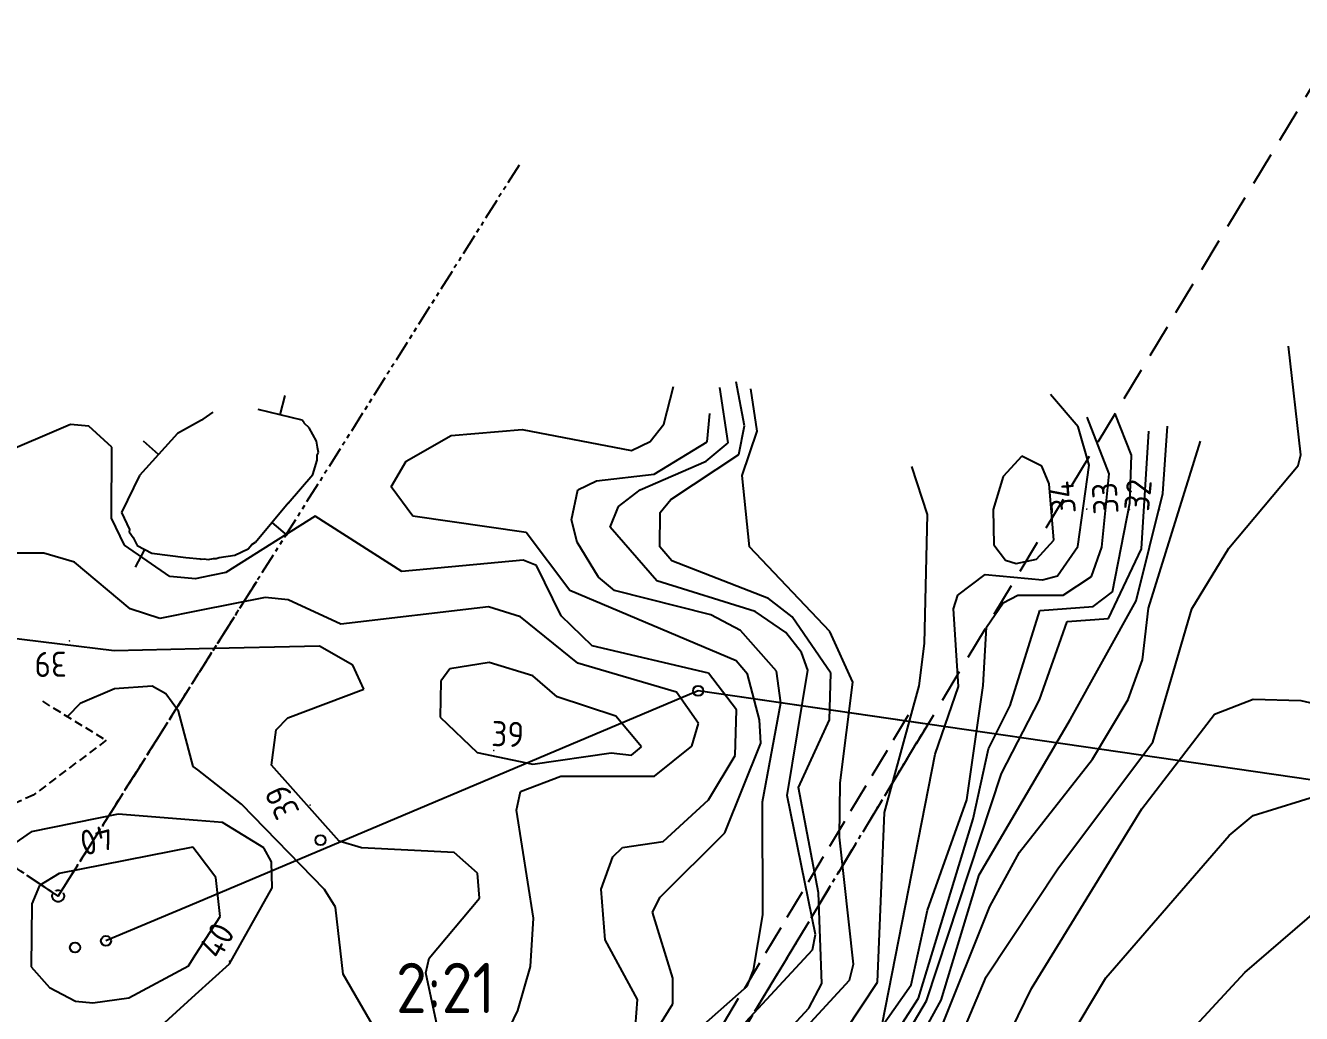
# Model space of a CAD drawing. Header units: metres. Extents: x 139929 to 143267, y 6401995 to 6404511.
# Drawn here: x 140642.5 to 140718.6, y 6402421.6 to 6402480.5 of the extents above; entities that cross this region are included whole.
import ezdxf
from ezdxf.enums import TextEntityAlignment as Align

# ---------------------------------------------------------------- set-up
doc = ezdxf.new("R2010")
doc.units = ezdxf.units.M
for name, pattern in [('DASHED', [0.75, 0.5, -0.25]), ('DASHED2', [3, 2, -1]), ('DGN Style 3', [2.464518, 1.76037, -0.704148]), ('PHANTOM', [2.5, 1.25, -0.25, 0.25, -0.25, 0.25, -0.25])]:
    doc.linetypes.add(name, pattern=pattern)
doc.layers.add('LM_GRÄNSPUNKT_TEXT_NY', color=94, linetype='Continuous', lineweight=25)
doc.layers.add('PRI_LED_LUFTLED_ELNÄT', color=249, linetype='Continuous', lineweight=18)
for name, color, linetype in [('M-BEF-BASSÄNG', 7, 'Continuous'), ('M-BEF-EL-LUFT', 4, 'ELLEDNING'), ('M-BEF-NIVÅKURVA-PRIMÄR-0.5M', 12, 'Continuous'), ('M-BEF-NIVÅKURVA-PRIMÄR-1.0M', 12, 'Continuous'), ('M-BEF-STOLPAR', 4, 'Continuous'), ('M-BEF-TELE-INFO', 4, 'Continuous'), ('M-BEF-VÄGKANT', 1, 'DASHED'), ('M-FASTIGHETSBETECKNING', 3, 'Continuous'), ('M-GR-FASTIGHETSGRÄNS', 3, 'PHANTOM'), ('M-GR-RÄTTIGHETSGRÄNS', 3, 'DASHED')]:
    doc.layers.add(name, color=color, linetype=linetype)
doc.styles.add('ISO', font='iso.shx', dxfattribs={"height": 2.5})
doc.styles.add('ITALICC', font='italicc', dxfattribs={"oblique": 10})
doc.linetypes.add('ELLEDNING', pattern='A,3,-0.5,["E",Standard,S=0.5,R=0,X=0,Y=-0.25],-0.5', length=4)

# ---------------------------------------------------------------- blocks, each defined once
blk = doc.blocks.new('PRI_L_STAM')
blk.add_circle((0, 0), 0.3)
blk = doc.blocks.new('LIGGARPUNKT')
blk.add_circle((0, 0), 0.35)
at = {"layer": 'LM_GRÄNSPUNKT_TEXT_NY', "style": 'ITALICC', "oblique": 10}
blk.add_attdef('PUNKTBETECKNING', (0.5, -0.35), '', height=0.7, dxfattribs=at)
blk = doc.blocks.new('PRI_NIVÅ_HÖJDPKT')
at = {"color": 0, "linetype": 'Continuous', "lineweight": -3}
blk.add_circle((183, 184), 0.0005, dxfattribs=at)

msp = doc.modelspace()

# ---------------------------------------------------------------- linework, layer by layer
at = {"layer": 'M-BEF-BASSÄNG', "color": 1, "linetype": 'Continuous', "lineweight": -3}
for p, q in [((140657.72, 6402457.284), (140658.008, 6402458.449)), ((140653.026, 6402456.978), (140651.587, 6402456.179)), ((140653.113, 6402457.026), (140653.026, 6402456.978)), ((140653.701, 6402457.445), (140653.11, 6402457.024)), ((140659.029, 6402456.961), (140656.411, 6402457.607)), ((140659.137, 6402456.802), (140659.029, 6402456.961)), ((140651.587, 6402456.179), (140649.338, 6402453.67)), ((140659.446, 6402456.511), (140659.137, 6402456.801)), ((140659.884, 6402455.711), (140659.446, 6402456.511)), ((140650.462, 6402454.924), (140649.569, 6402455.725)), ((140659.938, 6402455.369), (140659.884, 6402455.711)), ((140659.91, 6402454.583), (140659.923, 6402454.888)), ((140659.923, 6402454.888), (140659.992, 6402455.036)), ((140659.943, 6402455.356), (140659.939, 6402455.367)), ((140659.943, 6402455.343), (140659.943, 6402455.356)), ((140659.992, 6402455.036), (140659.943, 6402455.341)), ((140659.665, 6402453.72), (140659.91, 6402454.583)), ((140649.338, 6402453.67), (140648.256, 6402451.455)), ((140658.184, 6402452.025), (140659.665, 6402453.72)), ((140656.235, 6402449.691), (140658.199, 6402452.041)), ((140648.256, 6402451.455), (140648.739, 6402450.44)), ((140657.217, 6402450.866), (140658.138, 6402450.097)), ((140648.739, 6402450.44), (140648.722, 6402450.316)), ((140648.722, 6402450.316), (140648.959, 6402449.977)), ((140648.958, 6402449.978), (140649.192, 6402449.487)), ((140649.192, 6402449.487), (140650.062, 6402449.038)), ((140655.802, 6402449.297), (140656.031, 6402449.56)), ((140656.03, 6402449.559), (140656.235, 6402449.691)), ((140649.627, 6402449.263), (140649.077, 6402448.196)), ((140650.062, 6402449.038), (140652.094, 6402448.784)), ((140652.094, 6402448.784), (140652.941, 6402448.692)), ((140652.941, 6402448.692), (140653.005, 6402448.685)), ((140653.005, 6402448.685), (140653.189, 6402448.693)), ((140653.188, 6402448.693), (140653.429, 6402448.668)), ((140653.429, 6402448.668), (140653.736, 6402448.716)), ((140653.737, 6402448.716), (140653.902, 6402448.724)), ((140653.902, 6402448.724), (140654.084, 6402448.771)), ((140654.085, 6402448.771), (140655.005, 6402448.914)), ((140655.005, 6402448.914), (140655.802, 6402449.297))]:
    msp.add_line(p, q, dxfattribs=at)
at = {"layer": 'M-BEF-BASSÄNG', "lineweight": -3}
msp.add_line((140649.259, 6402448.549), (140649.077, 6402448.196), dxfattribs=at)
at = {"layer": 'M-BEF-EL-LUFT', "lineweight": -3}
for p, q in [((140682.624, 6402440.834), (140652.73, 6402428.192)), ((140739.869, 6402432.481), (140682.624, 6402440.834)), ((140652.73, 6402428.192), (140647.333, 6402425.909))]:
    msp.add_line(p, q, dxfattribs=at)
at = {"layer": 'M-BEF-NIVÅKURVA-PRIMÄR-0.5M', "linetype": 'Continuous', "lineweight": -3}
for p, q in [((140680.586, 6402456.741, 37.5), (140681.154, 6402458.983, 37.5)), ((140684.424, 6402455.622, 36.5), (140683.926, 6402458.919, 36.5)), ((140686.146, 6402456.315, 35.5), (140685.77, 6402458.846, 35.5)), ((140707.122, 6402453.762, 33.5), (140705.8, 6402457.149, 33.5)), ((140667.896, 6402456.059, 37.5), (140672.139, 6402456.406, 37.5)), ((140672.139, 6402456.406, 37.5), (140678.648, 6402455.166, 37.5)), ((140679.767, 6402455.692, 37.5), (140680.586, 6402456.741, 37.5)), ((140685.246, 6402453.665, 35.5), (140686.146, 6402456.315, 35.5)), ((140709.055, 6402449.287, 32.5), (140709.476, 6402456.314, 32.5)), ((140665.216, 6402454.523, 37.5), (140667.896, 6402456.059, 37.5)), ((140678.648, 6402455.166, 37.5), (140679.767, 6402455.692, 37.5)), ((140683.112, 6402454.525, 36.5), (140684.424, 6402455.622, 36.5)), ((140709.465, 6402445.754, 31.5), (140712.565, 6402455.716, 31.5)), ((140701.91, 6402454.814, 34.5), (140700.803, 6402453.602, 34.5)), ((140703.107, 6402454.222, 34.5), (140701.91, 6402454.814, 34.5)), ((140664.338, 6402452.988, 37.5), (140665.216, 6402454.523, 37.5)), ((140679.172, 6402452.818, 36.5), (140683.112, 6402454.525, 36.5)), ((140696.289, 6402451.346, 34.5), (140695.365, 6402454.21, 34.5)), ((140703.543, 6402453.176, 34.5), (140703.107, 6402454.222, 34.5)), ((140685.695, 6402449.413, 35.5), (140685.246, 6402453.665, 35.5)), ((140700.803, 6402453.602, 34.5), (140700.204, 6402451.649, 34.5)), ((140703.817, 6402449.814, 34.5), (140703.543, 6402453.176, 34.5)), ((140706.679, 6402449.395, 33.5), (140707.122, 6402453.762, 33.5)), ((140665.619, 6402451.247, 37.5), (140664.338, 6402452.988, 37.5)), ((140677.875, 6402451.825, 36.5), (140679.172, 6402452.818, 36.5)), ((140677.38, 6402450.579, 36.5), (140677.875, 6402451.825, 36.5)), ((140700.204, 6402451.649, 34.5), (140700.246, 6402449.535, 34.5)), ((140672.376, 6402450.277, 37.5), (140665.619, 6402451.247, 37.5)), ((140696.108, 6402443.658, 34.5), (140696.289, 6402451.346, 34.5)), ((140674.974, 6402446.816, 37.5), (140672.376, 6402450.277, 37.5)), ((140680.161, 6402447.388, 36.5), (140677.38, 6402450.579, 36.5)), ((140690.474, 6402444.368, 35.5), (140685.695, 6402449.413, 35.5)), ((140700.246, 6402449.535, 34.5), (140700.943, 6402448.613, 34.5)), ((140702.784, 6402448.678, 34.5), (140703.817, 6402449.814, 34.5)), ((140706.072, 6402447.641, 33.5), (140706.679, 6402449.395, 33.5)), ((140643.628, 6402449.035, 38.5), (140641.775, 6402449.039, 38.5)), ((140645.449, 6402448.495, 38.5), (140643.628, 6402449.035, 38.5)), ((140700.943, 6402448.613, 34.5), (140701.576, 6402448.422, 34.5)), ((140701.576, 6402448.422, 34.5), (140702.784, 6402448.678, 34.5)), ((140707.073, 6402445.144, 32.5), (140709.055, 6402449.287, 32.5)), ((140648.781, 6402445.727, 38.5), (140645.449, 6402448.495, 38.5)), ((140686.014, 6402445.549, 36.5), (140680.161, 6402447.388, 36.5)), ((140704.375, 6402446.526, 33.5), (140706.072, 6402447.641, 33.5)), ((140656.817, 6402446.399, 38.5), (140652.909, 6402445.613, 38.5)), ((140658.183, 6402446.25, 38.5), (140656.817, 6402446.399, 38.5)), ((140684.884, 6402442.623, 37.5), (140674.974, 6402446.816, 37.5)), ((140700.81, 6402446.082, 33.5), (140701.686, 6402446.527, 33.5)), ((140701.686, 6402446.527, 33.5), (140704.375, 6402446.526, 33.5)), ((140650.551, 6402445.139, 38.5), (140648.781, 6402445.727, 38.5)), ((140652.909, 6402445.613, 38.5), (140650.551, 6402445.139, 38.5)), ((140661.336, 6402444.806, 38.5), (140658.183, 6402446.25, 38.5)), ((140670.14, 6402445.839, 38.5), (140661.336, 6402444.806, 38.5)), ((140672.042, 6402445.245, 38.5), (140670.14, 6402445.839, 38.5)), ((140687.85, 6402444.309, 36.5), (140686.014, 6402445.549, 36.5)), ((140699.809, 6402444.625, 33.5), (140700.81, 6402446.082, 33.5)), ((140709.105, 6402442.685, 31.5), (140709.465, 6402445.754, 31.5)), ((140675.449, 6402442.474, 38.5), (140672.042, 6402445.245, 38.5)), ((140702.968, 6402440.29, 32.5), (140704.625, 6402444.963, 32.5)), ((140704.625, 6402444.963, 32.5), (140707.073, 6402445.144, 32.5)), ((140688.79, 6402443.105, 36.5), (140687.85, 6402444.309, 36.5)), ((140691.842, 6402441.345, 35.5), (140690.474, 6402444.368, 35.5)), ((140699.604, 6402441.149, 33.5), (140699.809, 6402444.625, 33.5)), ((140695.799, 6402441.123, 34.5), (140696.108, 6402443.658, 34.5)), ((140681.328, 6402440.738, 38.5), (140675.449, 6402442.474, 38.5)), ((140685.559, 6402441.814, 37.5), (140684.884, 6402442.623, 37.5)), ((140689.161, 6402442.058, 36.5), (140688.79, 6402443.105, 36.5)), ((140708.254, 6402440.303, 31.5), (140709.105, 6402442.685, 31.5)), ((140686.286, 6402439.095, 37.5), (140685.559, 6402441.814, 37.5)), ((140687.931, 6402434.588, 36.5), (140689.161, 6402442.058, 36.5)), ((140647.838, 6402440.956, 39.5), (140645.803, 6402440.076, 39.5)), ((140650.088, 6402441.105, 39.5), (140647.838, 6402440.956, 39.5)), ((140650.895, 6402440.656, 39.5), (140650.088, 6402441.105, 39.5)), ((140691.087, 6402435.342, 35.5), (140691.842, 6402441.345, 35.5)), ((140693.737, 6402433.562, 34.5), (140695.799, 6402441.123, 34.5)), ((140698.642, 6402434.336, 33.5), (140699.604, 6402441.149, 33.5)), ((140651.652, 6402439.62, 39.5), (140650.895, 6402440.656, 39.5)), ((140682.641, 6402438.878, 38.5), (140681.328, 6402440.738, 38.5)), ((140700.714, 6402435.903, 32.5), (140702.968, 6402440.29, 32.5)), ((140706.12, 6402436.754, 31.5), (140708.254, 6402440.303, 31.5)), ((140713.405, 6402439.439, 30.5), (140715.712, 6402440.334, 30.5)), ((140715.712, 6402440.334, 30.5), (140718.534, 6402440.25, 30.5)), ((140718.534, 6402440.25, 30.5), (140722.361, 6402439.362, 30.5)), ((140645.803, 6402440.076, 39.5), (140645.035, 6402439.293, 39.5)), ((140652.537, 6402436.324, 39.5), (140651.652, 6402439.62, 39.5)), ((140709.061, 6402433.792, 30.5), (140713.405, 6402439.439, 30.5)), ((140682.254, 6402437.525, 38.5), (140682.641, 6402438.878, 38.5)), ((140686.356, 6402437.715, 37.5), (140686.286, 6402439.095, 37.5)), ((140680.02, 6402435.738, 38.5), (140682.254, 6402437.525, 38.5)), ((140684.208, 6402432.352, 37.5), (140686.356, 6402437.715, 37.5)), ((140701.784, 6402431.203, 31.5), (140706.12, 6402436.754, 31.5)), ((140652.812, 6402436.109, 39.5), (140652.537, 6402436.324, 39.5)), ((140655.42, 6402434.074, 39.5), (140652.812, 6402436.109, 39.5)), ((140672.039, 6402434.818, 38.5), (140674.448, 6402435.729, 38.5)), ((140674.448, 6402435.729, 38.5), (140680.02, 6402435.738, 38.5)), ((140696.236, 6402422.334, 32.5), (140700.714, 6402435.903, 32.5)), ((140691.057, 6402432.102, 35.5), (140691.087, 6402435.342, 35.5)), ((140671.803, 6402433.713, 38.5), (140672.039, 6402434.818, 38.5)), ((140689.622, 6402426.299, 36.5), (140687.931, 6402434.588, 36.5)), ((140696.298, 6402427.743, 33.5), (140698.642, 6402434.336, 33.5)), ((140660.36, 6402428.984, 39.5), (140655.42, 6402434.074, 39.5)), ((140672.812, 6402427.262, 38.5), (140671.803, 6402433.713, 38.5)), ((140693.322, 6402423.454, 34.5), (140693.737, 6402433.562, 34.5)), ((140702.497, 6402423.076, 30.5), (140709.061, 6402433.792, 30.5)), ((140680.363, 6402428.527, 37.5), (140684.208, 6402432.352, 37.5)), ((140691.892, 6402424.528, 35.5), (140691.057, 6402432.102, 35.5)), ((140652.507, 6402431.496, 40.5), (140644.551, 6402429.931, 40.5)), ((140652.761, 6402431.162, 40.5), (140652.507, 6402431.496, 40.5)), ((140653.879, 6402429.685, 40.5), (140652.761, 6402431.162, 40.5)), ((140700.007, 6402427.967, 31.5), (140701.784, 6402431.203, 31.5)), ((140715.204, 6402424.025, 29.5), (140723.245, 6402430.972, 29.5)), ((140644.551, 6402429.931, 40.5), (140643.372, 6402429.216, 40.5)), ((140654.14, 6402427.374, 40.5), (140653.879, 6402429.685, 40.5)), ((140643.372, 6402429.216, 40.5), (140642.915, 6402428.119, 40.5)), ((140661.022, 6402427.92, 39.5), (140660.36, 6402428.984, 39.5)), ((140642.915, 6402428.119, 40.5), (140642.877, 6402424.36, 40.5)), ((140679.911, 6402427.627, 37.5), (140680.363, 6402428.527, 37.5)), ((140652.698, 6402425.117, 40.5), (140654.14, 6402427.374, 40.5)), ((140661.475, 6402423.929, 39.5), (140661.022, 6402427.92, 39.5)), ((140672.635, 6402424.394, 38.5), (140672.812, 6402427.262, 38.5)), ((140681.125, 6402423.682, 37.5), (140679.911, 6402427.627, 37.5)), ((140695.312, 6402423.29, 33.5), (140696.298, 6402427.743, 33.5)), ((140697.093, 6402420.667, 31.5), (140700.007, 6402427.967, 31.5)), ((140689.444, 6402425.381, 36.5), (140689.622, 6402426.299, 36.5)), ((140652.252, 6402424.419, 40.5), (140652.698, 6402425.117, 40.5)), ((140685.46, 6402421.091, 36.5), (140689.444, 6402425.381, 36.5)), ((140642.877, 6402424.36, 40.5), (140643.974, 6402423.13, 40.5)), ((140648.696, 6402422.514, 40.5), (140652.252, 6402424.419, 40.5)), ((140671.886, 6402421.769, 38.5), (140672.635, 6402424.394, 38.5)), ((140691.648, 6402423.571, 35.5), (140691.892, 6402424.528, 35.5)), ((140663.593, 6402420.245, 39.5), (140661.475, 6402423.929, 39.5)), ((140681.115, 6402422.163, 37.5), (140681.125, 6402423.682, 37.5)), ((140685.719, 6402417.154, 35.5), (140691.648, 6402423.571, 35.5)), ((140710.854, 6402419.338, 29.5), (140715.204, 6402424.025, 29.5)), ((140643.974, 6402423.13, 40.5), (140645.515, 6402422.312, 40.5)), ((140691.405, 6402420.568, 34.5), (140693.322, 6402423.454, 34.5)), ((140691.846, 6402418.353, 33.5), (140695.312, 6402423.29, 33.5)), ((140699.181, 6402416.271, 30.5), (140702.497, 6402423.076, 30.5)), ((140645.515, 6402422.312, 40.5), (140646.551, 6402422.216, 40.5)), ((140646.551, 6402422.216, 40.5), (140648.696, 6402422.514, 40.5)), ((140675.54, 6402413.133, 37.5), (140681.115, 6402422.163, 37.5)), ((140694.483, 6402419.4, 32.5), (140696.236, 6402422.334, 32.5)), ((140665.008, 6402407.667, 38.5), (140671.886, 6402421.769, 38.5))]:
    msp.add_line(p, q, dxfattribs=at)
at = {"layer": 'M-BEF-NIVÅKURVA-PRIMÄR-1.0M', "linetype": 'Continuous', "lineweight": -3}
for p, q in [((140718.543, 6402454.911, 31), (140717.801, 6402461.377, 31)), ((140685.397, 6402456.64, 36), (140684.883, 6402459.259, 36)), ((140705.27, 6402456.578, 34), (140703.632, 6402458.495, 34)), ((140683.158, 6402455.672, 37), (140683.314, 6402457.374, 37)), ((140708.451, 6402454.882, 33), (140707.48, 6402457.358, 33)), ((140645.219, 6402456.718, 38), (140637.712, 6402453.499, 38)), ((140646.318, 6402456.616, 38), (140645.219, 6402456.718, 38)), ((140647.691, 6402455.353, 38), (140646.318, 6402456.616, 38)), ((140685.051, 6402454.929, 36), (140685.397, 6402456.64, 36)), ((140705.93, 6402454.291, 34), (140705.27, 6402456.578, 34)), ((140710.326, 6402452.602, 32), (140710.59, 6402456.62, 32)), ((140680, 6402453.743, 37), (140683.158, 6402455.672, 37)), ((140647.662, 6402451.135, 38), (140647.691, 6402455.353, 38)), ((140680.996, 6402452.248, 36), (140685.051, 6402454.929, 36)), ((140708.344, 6402452.015, 33), (140708.451, 6402454.882, 33)), ((140718.385, 6402454.271, 31), (140718.543, 6402454.911, 31)), ((140705.247, 6402449.432, 34), (140705.93, 6402454.291, 34)), ((140714.245, 6402449.343, 31), (140718.385, 6402454.271, 31)), ((140675.447, 6402452.818, 37), (140676.576, 6402453.347, 37)), ((140676.576, 6402453.347, 37), (140680, 6402453.743, 37)), ((140675.074, 6402451.027, 37), (140675.447, 6402452.818, 37)), ((140708.733, 6402446.19, 32), (140710.326, 6402452.602, 32)), ((140680.353, 6402451.463, 36), (140680.996, 6402452.248, 36)), ((140707.322, 6402446.73, 33), (140708.344, 6402452.015, 33)), ((140648.43, 6402449.513, 38), (140647.662, 6402451.135, 38)), ((140659.796, 6402451.248, 38), (140654.486, 6402447.894, 38)), ((140664.971, 6402447.953, 38), (140659.796, 6402451.248, 38)), ((140675.413, 6402449.695, 37), (140675.074, 6402451.027, 37)), ((140680.339, 6402449.422, 36), (140680.353, 6402451.463, 36)), ((140651.129, 6402447.646, 38), (140648.43, 6402449.513, 38)), ((140676.694, 6402447.598, 37), (140675.413, 6402449.695, 37)), ((140681.055, 6402448.583, 36), (140680.339, 6402449.422, 36)), ((140704.038, 6402447.69, 34), (140705.247, 6402449.432, 34)), ((140712.054, 6402445.709, 31), (140714.245, 6402449.343, 31)), ((140672.2, 6402448.629, 38), (140664.971, 6402447.953, 38)), ((140672.983, 6402448.295, 38), (140672.2, 6402448.629, 38)), ((140686.811, 6402446.331, 36), (140681.055, 6402448.583, 36)), ((140654.486, 6402447.894, 38), (140652.929, 6402447.563, 38)), ((140674.47, 6402445.295, 38), (140672.983, 6402448.295, 38)), ((140652.661, 6402447.506, 38), (140651.129, 6402447.646, 38)), ((140652.929, 6402447.563, 38), (140652.661, 6402447.506, 38)), ((140677.639, 6402446.818, 37), (140676.694, 6402447.598, 37)), ((140698.107, 6402446.536, 34), (140699.729, 6402447.769, 34)), ((140699.729, 6402447.769, 34), (140703.138, 6402447.441, 34)), ((140703.138, 6402447.441, 34), (140704.038, 6402447.69, 34)), ((140683.385, 6402445.357, 37), (140677.639, 6402446.818, 37)), ((140688.225, 6402445.231, 36), (140686.811, 6402446.331, 36)), ((140697.849, 6402445.725, 34), (140698.107, 6402446.536, 34)), ((140706.164, 6402445.855, 33), (140707.322, 6402446.73, 33)), ((140698.137, 6402441.079, 34), (140697.849, 6402445.725, 34)), ((140701.221, 6402439.951, 33), (140702.995, 6402445.621, 33)), ((140702.995, 6402445.621, 33), (140706.164, 6402445.855, 33)), ((140704.816, 6402439.147, 32), (140708.733, 6402446.19, 32)), ((140709.717, 6402437.758, 31), (140712.054, 6402445.709, 31)), ((140676.317, 6402443.506, 38), (140674.47, 6402445.295, 38)), ((140685.143, 6402444.421, 37), (140683.385, 6402445.357, 37)), ((140690.529, 6402441.885, 36), (140688.225, 6402445.231, 36)), ((140647.823, 6402443.206, 39), (140641.353, 6402444.012, 39)), ((140687.286, 6402442.007, 37), (140685.143, 6402444.421, 37)), ((140652.886, 6402443.327, 39), (140647.823, 6402443.206, 39)), ((140660.055, 6402443.497, 39), (140652.886, 6402443.327, 39)), ((140662.054, 6402442.351, 39), (140660.055, 6402443.497, 39)), ((140683.236, 6402441.884, 38), (140676.317, 6402443.506, 38)), ((140670.171, 6402442.523, 39), (140667.822, 6402442.143, 39)), ((140672.775, 6402441.712, 39), (140670.171, 6402442.523, 39)), ((140662.696, 6402440.927, 39), (140662.054, 6402442.351, 39)), ((140667.822, 6402442.143, 39), (140667.298, 6402441.403, 39)), ((140674.228, 6402440.461, 39), (140672.775, 6402441.712, 39)), ((140684.911, 6402439.686, 38), (140683.236, 6402441.884, 38)), ((140687.559, 6402440.107, 37), (140687.286, 6402442.007, 37)), ((140690.447, 6402439.099, 36), (140690.529, 6402441.885, 36)), ((140667.298, 6402441.403, 39), (140667.255, 6402439.264, 39)), ((140696.754, 6402437.046, 34), (140698.137, 6402441.079, 34)), ((140658.163, 6402439.224, 39), (140662.696, 6402440.927, 39)), ((140677.723, 6402439.32, 39), (140674.228, 6402440.461, 39)), ((140684.835, 6402436.973, 38), (140684.911, 6402439.686, 38)), ((140686.458, 6402434.201, 37), (140687.559, 6402440.107, 37)), ((140699.928, 6402437.369, 33), (140701.221, 6402439.951, 33)), ((140657.47, 6402438.504, 39), (140658.163, 6402439.224, 39)), ((140667.255, 6402439.264, 39), (140669.457, 6402437.157, 39)), ((140679.242, 6402437.479, 39), (140677.723, 6402439.32, 39)), ((140688.61, 6402435.065, 36), (140690.447, 6402439.099, 36)), ((140699.373, 6402429.862, 32), (140704.816, 6402439.147, 32)), ((140657.197, 6402436.397, 39), (140657.47, 6402438.504, 39)), ((140669.457, 6402437.157, 39), (140672.775, 6402436.447, 39)), ((140678.658, 6402436.995, 39), (140679.242, 6402437.479, 39)), ((140699.019, 6402433.19, 33), (140699.928, 6402437.369, 33)), ((140704.096, 6402430.268, 31), (140709.717, 6402437.758, 31)), ((140661.226, 6402431.87, 39), (140657.197, 6402436.397, 39)), ((140672.775, 6402436.447, 39), (140677.44, 6402437.135, 39)), ((140677.44, 6402437.135, 39), (140678.658, 6402436.995, 39)), ((140683.245, 6402434.336, 38), (140684.835, 6402436.973, 38)), ((140693.602, 6402420.925, 34), (140696.754, 6402437.046, 34)), ((140689.797, 6402428.788, 36), (140688.61, 6402435.065, 36)), ((140680.542, 6402431.838, 38), (140683.245, 6402434.336, 38)), ((140686.478, 6402427.471, 37), (140686.458, 6402434.201, 37)), ((140715.701, 6402433.4, 30), (140719.942, 6402434.713, 30)), ((140648.06, 6402433.47, 40), (140642.878, 6402432.41, 40)), ((140652.781, 6402433.097, 40), (140648.06, 6402433.47, 40)), ((140714.269, 6402432.203, 30), (140715.701, 6402433.4, 30)), ((140654.275, 6402432.979, 40), (140652.781, 6402433.097, 40)), ((140656.749, 6402431.473, 40), (140654.275, 6402432.979, 40)), ((140695.753, 6402422.491, 33), (140699.019, 6402433.19, 33)), ((140642.878, 6402432.41, 40), (140640.664, 6402430.892, 40)), ((140662.556, 6402431.472, 39), (140661.226, 6402431.87, 39)), ((140678.126, 6402431.482, 38), (140680.542, 6402431.838, 38)), ((140706.922, 6402423.707, 30), (140714.269, 6402432.203, 30)), ((140657.204, 6402430.633, 40), (140656.749, 6402431.473, 40)), ((140668.087, 6402431.188, 39), (140662.556, 6402431.472, 39)), ((140669.47, 6402429.959, 39), (140668.087, 6402431.188, 39)), ((140677.544, 6402430.919, 38), (140678.126, 6402431.482, 38)), ((140657.24, 6402429.087, 40), (140657.204, 6402430.633, 40)), ((140676.85, 6402429.005, 38), (140677.544, 6402430.919, 38)), ((140669.598, 6402428.453, 39), (140669.47, 6402429.959, 39)), ((140697.103, 6402422.373, 32), (140699.373, 6402429.862, 32)), ((140699.797, 6402423.773, 31), (140704.096, 6402430.268, 31)), ((140654.687, 6402424.544, 40), (140657.24, 6402429.087, 40)), ((140677.08, 6402425.971, 38), (140676.85, 6402429.005, 38)), ((140689.987, 6402423.379, 36), (140689.797, 6402428.788, 36)), ((140666.585, 6402424.875, 39), (140669.598, 6402428.453, 39)), ((140685.917, 6402424.177, 37), (140686.478, 6402427.471, 37)), ((140679.013, 6402422.411, 38), (140677.08, 6402425.971, 38)), ((140652.674, 6402422.716, 40), (140654.687, 6402424.544, 40)), ((140666.389, 6402424.003, 39), (140666.585, 6402424.875, 39)), ((140667.199, 6402420.29, 39), (140666.389, 6402424.003, 39)), ((140685.549, 6402423.216, 37), (140685.917, 6402424.177, 37)), ((140692.177, 6402405.903, 31), (140699.797, 6402423.773, 31)), ((140703.004, 6402417.143, 30), (140706.922, 6402423.707, 30)), ((140648.545, 6402418.967, 40), (140652.674, 6402422.716, 40)), ((140682.267, 6402420.32, 37), (140685.549, 6402423.216, 37)), ((140689.225, 6402421.907, 36), (140689.987, 6402423.379, 36)), ((140678.839, 6402420.037, 38), (140679.013, 6402422.411, 38)), ((140693.853, 6402419.554, 33), (140695.753, 6402422.491, 33)), ((140695.247, 6402418.988, 32), (140697.103, 6402422.373, 32)), ((140685.603, 6402417.993, 36), (140689.225, 6402421.907, 36))]:
    msp.add_line(p, q, dxfattribs=at)
at = {"layer": 'M-BEF-TELE-INFO', "linetype": 'DGN Style 3'}
msp.add_line((140671.467, 6402399.841), (140695.463, 6402439.894), dxfattribs=at)
at = {"layer": 'M-BEF-VÄGKANT', "lineweight": -3}
for p, q in [((140643.55, 6402440.203), (140647.344, 6402437.877)), ((140647.344, 6402437.877), (140642.986, 6402434.596)), ((140642.986, 6402434.596), (140638.148, 6402432.482))]:
    msp.add_line(p, q, dxfattribs=at)
at = {"layer": 'M-BEF-VÄGKANT'}
for p, q in [((140643.55, 6402440.203), (140647.344, 6402437.877)), ((140647.344, 6402437.877), (140642.986, 6402434.596)), ((140642.986, 6402434.596), (140638.148, 6402432.482))]:
    msp.add_line(p, q, dxfattribs=at)
at = {"layer": 'M-GR-FASTIGHETSGRÄNS'}
for p, q in [((140671.954, 6402472.185), (140652.871, 6402441.899)), ((140656.296, 6402447.335), (140644.484, 6402428.588)), ((140656.296, 6402447.335), (140644.484, 6402428.588)), ((140619.802, 6402445.131), (140644.484, 6402428.588)), ((140619.802, 6402445.131), (140644.484, 6402428.588)), ((140644.484, 6402428.588), (140652.871, 6402441.899)), ((140644.484, 6402428.588), (140626.702, 6402440.506)), ((140671.828, 6402398.156), (140696.154, 6402438.569))]:
    msp.add_line(p, q, dxfattribs=at)
at = {"layer": 'M-GR-RÄTTIGHETSGRÄNS', "color": 1, "linetype": 'DASHED2', "lineweight": -3}
msp.add_line((140721.398, 6402480.509), (140671.828, 6402398.156), dxfattribs=at)
at = {"layer": 'PRI_LED_LUFTLED_ELNÄT', "lineweight": -3}
for p, q in [((140682.624, 6402440.834), (140652.73, 6402428.192)), ((140695.99, 6402438.884), (140682.624, 6402440.834)), ((140652.73, 6402428.192), (140647.333, 6402425.909))]:
    msp.add_line(p, q, dxfattribs=at)

# ---------------------------------------------------------------- block references
at = {"layer": 'M-BEF-NIVÅKURVA-PRIMÄR-1.0M', "color": 1, "linetype": 'Continuous', "lineweight": -3, "xscale": 0.001, "yscale": 0.001, "zscale": 0.001}
for p in [(140705.599, 6402451.478, 34), (140708.145, 6402451.453, 33), (140709.941, 6402451.451, 32), (140644.972, 6402443.626, 39), (140670.26, 6402437.085, 39), (140647.423, 6402433.337, 40), (140659.315, 6402433.83, 39), (140654.507, 6402424.515, 40)]:
    msp.add_blockref('PRI_NIVÅ_HÖJDPKT', p, dxfattribs=at)
at = {"layer": 'M-BEF-STOLPAR', "lineweight": -3}
for p, rotation in [((140682.623, 6402440.83), 104.4531130901428), ((140682.623, 6402440.83), 104.4531130901428), ((140660.121, 6402431.921), 108.2338345316089), ((140660.121, 6402431.921), 108.2338345316092), ((140645.489, 6402425.516), 107.085037694348), ((140645.489, 6402425.516), 107.085037694348), ((140647.333, 6402425.913), 116.5957960758347), ((140647.333, 6402425.913), 116.5957960758348)]:
    msp.add_blockref('PRI_L_STAM', p, dxfattribs=dict(at, rotation=rotation))
at = {"layer": 'M-GR-FASTIGHETSGRÄNS'}
msp.add_blockref('LIGGARPUNKT', (140644.484, 6402428.588), dxfattribs=at)

# ---------------------------------------------------------------- texts
at = {"layer": 'M-BEF-NIVÅKURVA-PRIMÄR-1.0M', "style": 'ISO'}
for s, rotation, p in [('34', 94.77, (140705.599, 6402451.478)), ('33', 94.14, (140708.145, 6402451.453)), ('32', 84.285, (140709.941, 6402451.451)), ('39', 181.06201, (140644.972, 6402443.626)), ('39', 357.76801, (140670.26, 6402437.085)), ('39', 115.11, (140659.315, 6402433.83)), ('40', 194.355, (140647.423, 6402433.337)), ('40', 60.336, (140654.507, 6402424.515))]:
    msp.add_text(s, height=1.5, rotation=rotation, dxfattribs=at).set_placement(p, align=Align.BOTTOM_LEFT)
at = {"layer": 'M-FASTIGHETSBETECKNING', "lineweight": -3, "ltscale": 0.8, "style": 'ISO'}
msp.add_text('2:21', height=3, dxfattribs=at).set_placement((140664.618, 6402421.606))

doc.saveas('drawing.dxf')
